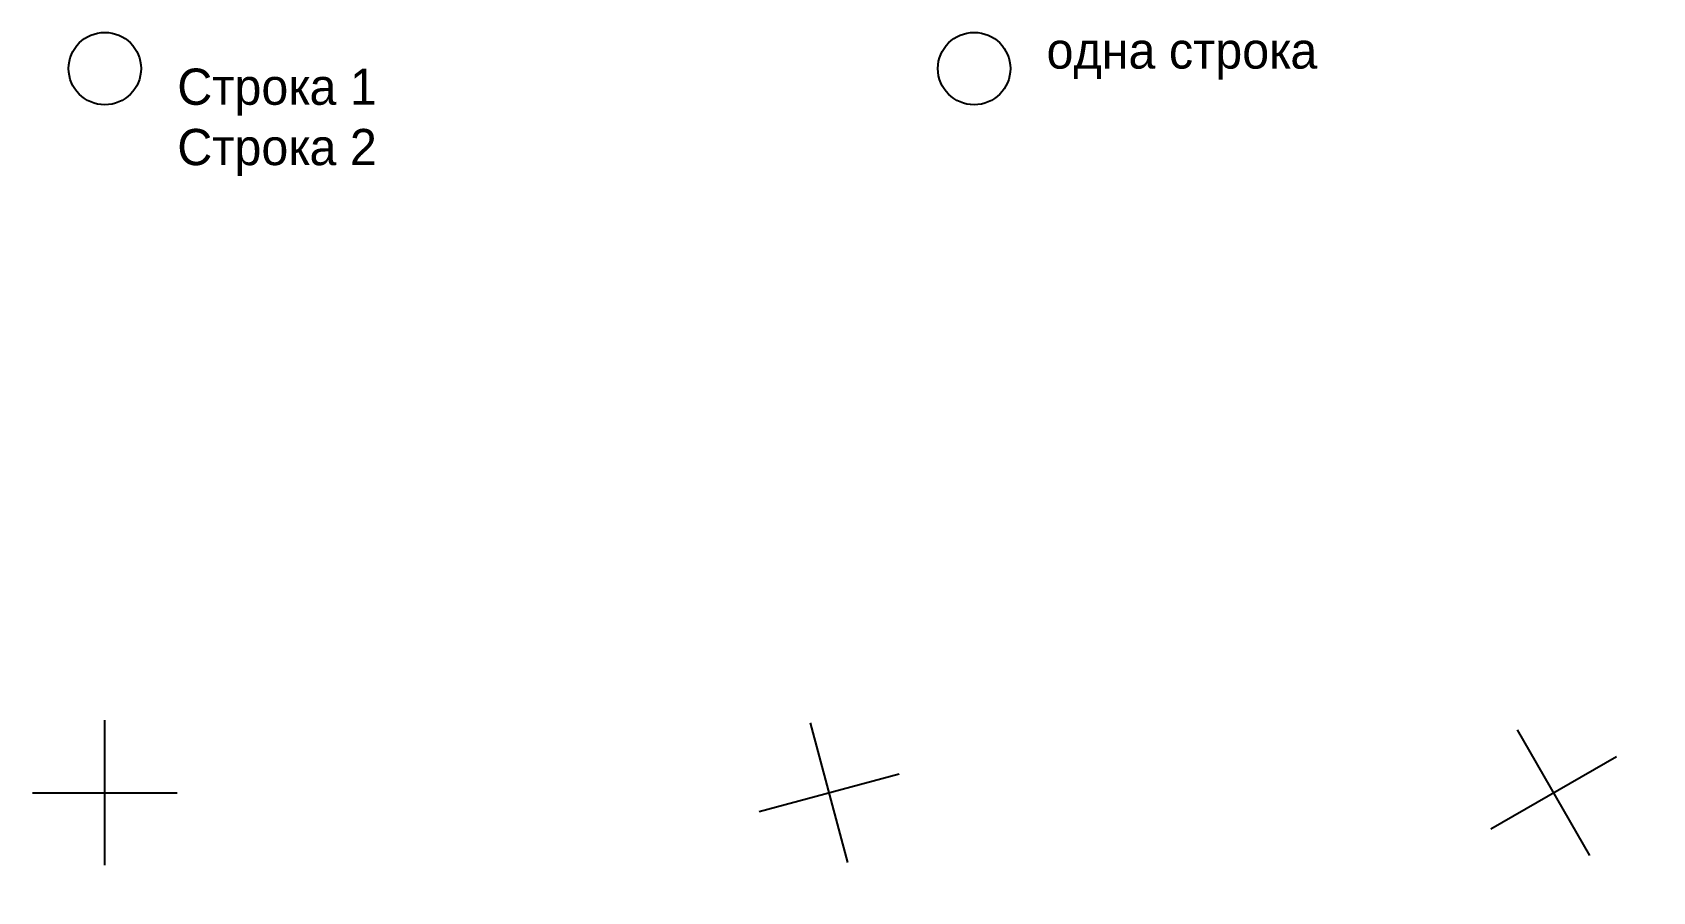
# Model space of a CAD drawing. Header units: metres. Extents: x -1 to 21.4, y -1.4 to 10.5.
import ezdxf
from ezdxf.enums import TextEntityAlignment as Align

# ---------------------------------------------------------------- set-up
doc = ezdxf.new("R2018")
doc.units = ezdxf.units.M

# ---------------------------------------------------------------- blocks, each defined once
blk = doc.blocks.new('PK')
for p, q in [((0, -1), (0, 1)), ((-1, 0), (1, 0))]:
    blk.add_line(p, q)
at = {"color": 2, "flags": 2}
blk.add_attdef('PK', (0.3, 0.3), '', height=0.5, dxfattribs=at)
at = {"flags": 3}
blk.add_attdef('HIDDEN', (0.3, -0.8), '', height=0.5, dxfattribs=at)
blk.add_attdef('NAME', (0.3, -0.8), '', height=0.5)
at = {"color": 4, "flags": 2}
blk.add_attdef('NOTE', text='', height=0.4, dxfattribs=at).set_placement((0.3, -1.5), align=Align.TOP_LEFT)
blk = doc.blocks.new('TAG')
blk.add_circle((0, 0), 0.5)
blk.add_attdef('INFO', (1, 0), '', height=0.5)

msp = doc.modelspace()

# ---------------------------------------------------------------- block references
ref = msp.add_blockref('TAG', (0, 10))
lines = msp.add_mtext('Строка 1\\PСтрока 2', dxfattribs={"color": 3, "insert": (1, 10), "char_height": 0.5, "attachment_point": 1})
ref.add_attrib('INFO', '', (1, 10)).embed_mtext(lines)
ref = msp.add_blockref('TAG', (12, 10))
ref.add_attrib('INFO', 'одна строка', (13, 10), dxfattribs={"color": 1, "height": 0.5})
for p, rotation in [((20, 0), 30), ((10, 0), 15)]:
    msp.add_blockref('PK', p, dxfattribs=dict(rotation=rotation))
msp.add_blockref('PK', (0, 0))

doc.saveas('drawing.dxf')
